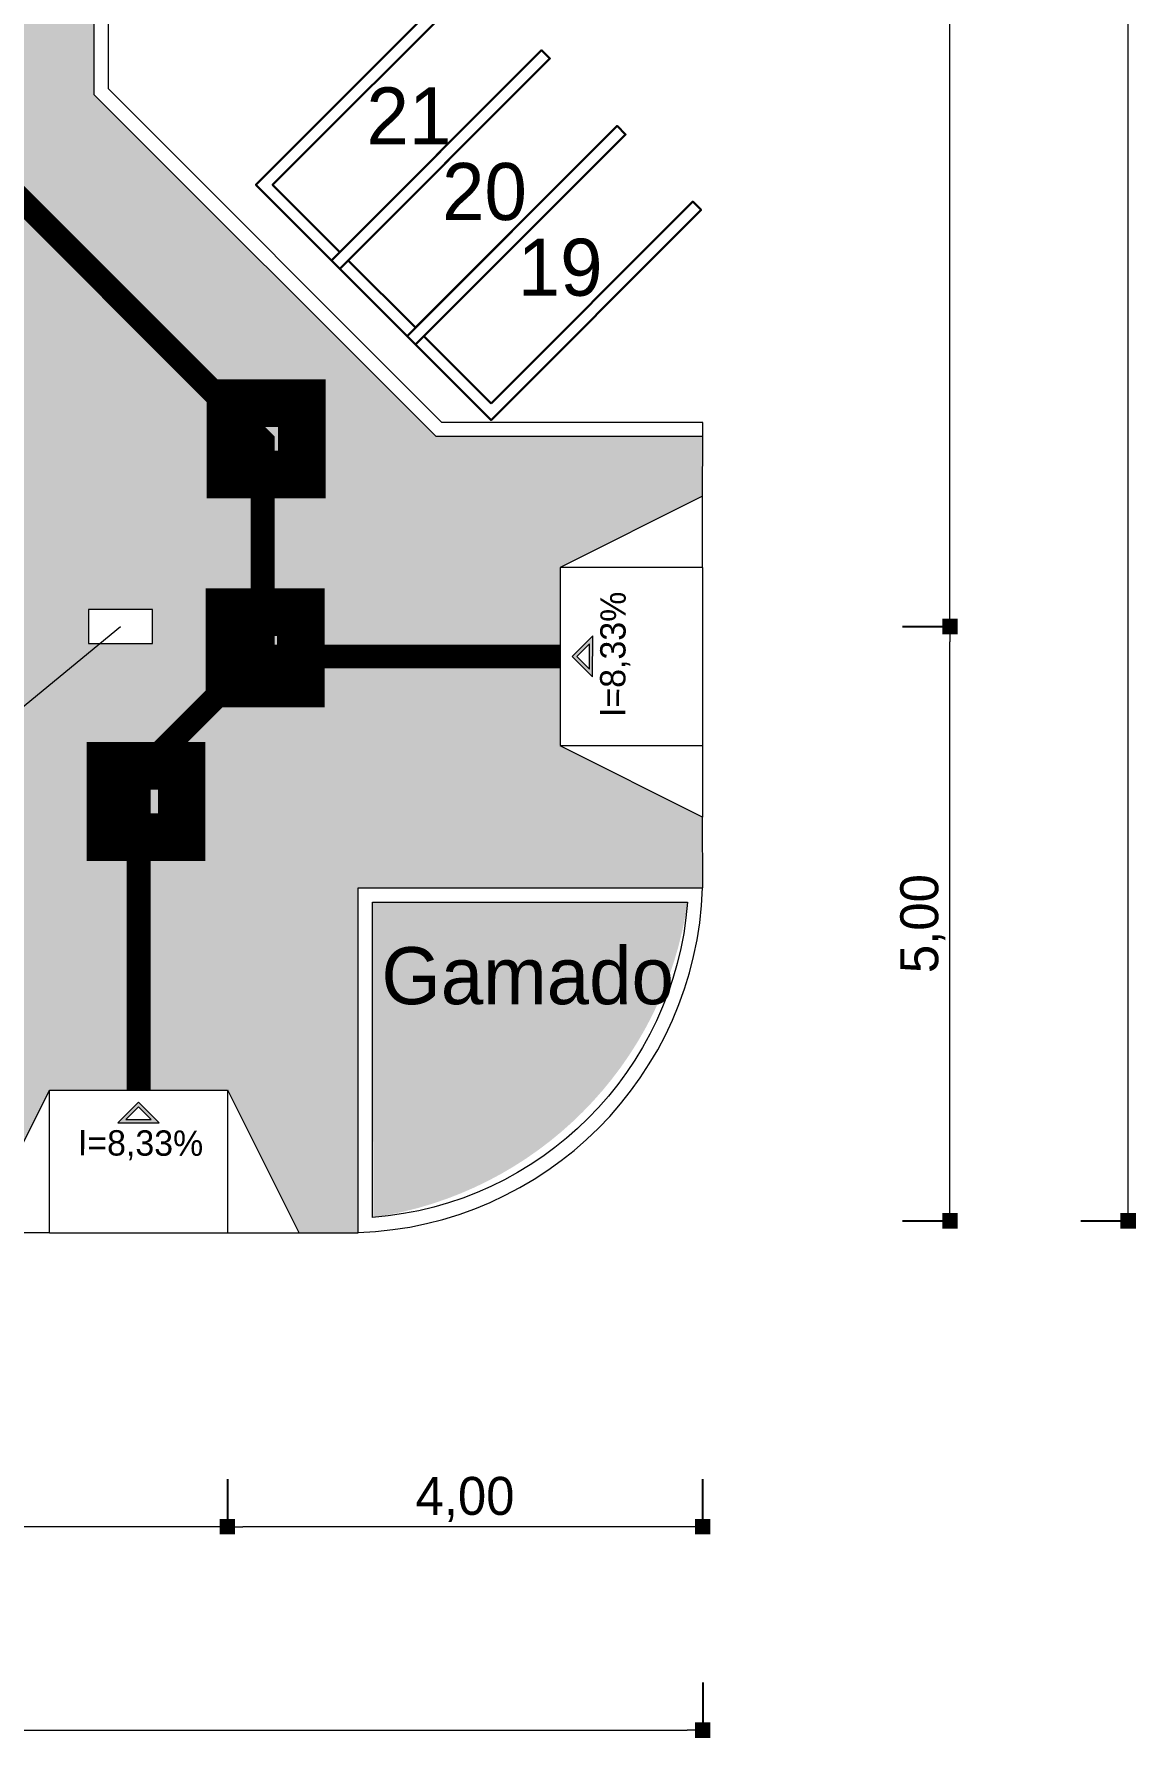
# Model space of a CAD drawing. Header units: millimetres. Extents: x 3006 to 6000, y 1661 to 3774.
# Drawn here: x 4733.38 to 4742.66, y 1823.4 to 1837.73 of the extents above; entities that cross this region are included whole.
import ezdxf

# ---------------------------------------------------------------- set-up
doc = ezdxf.new("R2010")
doc.units = ezdxf.units.MM
doc.header["$LTSCALE"] = 10
doc.linetypes.add('TT4', pattern=[0.1, 0.05, -0.05])
for name, color, linetype, lineweight in [('.10', 200, 'Continuous', 9), ('.10 ultra fina', 240, 'Continuous', 5), ('.15', 150, 'Continuous', 15), ('.20', 130, 'Continuous', 20), ('.30', 50, 'Continuous', 30), ('COTAS', 230, 'Continuous', 15)]:
    doc.layers.add(name, color=color, linetype=linetype, lineweight=lineweight)
doc.layers.add('.20 hachura', color=185, linetype='Continuous')
doc.layers.add('Escrita', color=34, linetype='Continuous')
doc.styles.add('Texto Wilian', font='himalaya.ttf')
doc.dimstyles.new('Cota 1-200 Exter WMJ', dxfattribs={"dimtxt": 0.32, "dimasz": 0.13, "dimexe": 0.05, "dimexo": 0.3, "dimgap": 0.03, "dimtad": 1, "dimzin": 1, "dimtxsty": 'Texto Wilian', "dimblk": 'BOXFILLED', "dimcen": 0, "dimclrd": 230, "dimclre": 230, "dimclrt": 104, "dimazin": 0, "dimtfac": 1, "dimtix": 1, "dimtmove": 0, "dimatfit": 3, "dimfxl": 0.4, "dimfxlon": 1, "dimlwd": 20, "dimarcsym": 2})

# ---------------------------------------------------------------- blocks, each defined once
blk = doc.blocks.new('_BoxFilled')
at = {"color": 0, "linetype": 'ByBlock', "lineweight": -2}
blk.add_line((-0.5, 0), (-1, 0), dxfattribs=at)
at = {"color": 0, "linetype": 'ByBlock'}
blk.add_solid([(-0.5, 0.5), (0.5, 0.5), (-0.5, -0.5), (0.5, -0.5)], dxfattribs=at)
blk = doc.blocks.new('*D826')
at = {"layer": 'COTAS', "color": 230, "lineweight": -2, "ltscale": 10, "transparency": 16777216}
for p, q in [((4740.69, 1832.749), (4741.14, 1832.749)), ((4740.69, 1827.749), (4741.14, 1827.749))]:
    blk.add_line(p, q, dxfattribs=at)
at = {"layer": 'COTAS', "color": 230, "linetype": 'Continuous', "lineweight": 20, "ltscale": 10, "transparency": 16777216}
blk.add_line((4741.09, 1827.879), (4741.09, 1832.619), dxfattribs=at)
at = {"layer": 'Defpoints', "color": 0, "ltscale": 10, "transparency": 16777216}
for p in [(4734.069, 1832.749), (4741.09, 1832.749), (4734.069, 1827.749)]:
    blk.add_point(p, dxfattribs=at)
at = {"layer": 'COTAS', "color": 230, "lineweight": 20, "ltscale": 10, "transparency": 16777216, "xscale": 0.13, "yscale": 0.13, "zscale": 0.13}
for p, rotation in [((4741.09, 1832.749), 90), ((4741.09, 1827.749), 270)]:
    blk.add_blockref('_BoxFilled', p, dxfattribs=dict(at, rotation=rotation))
at = {"layer": 'COTAS', "color": 104, "ltscale": 10, "transparency": 16777216, "insert": (4740.861, 1830.249), "char_height": 0.32, "attachment_point": 5, "rotation": 90, "style": 'Texto Wilian'}
blk.add_mtext('5,00', dxfattribs=at)
blk = doc.blocks.new('*D827')
at = {"layer": 'COTAS', "color": 230, "lineweight": -2, "ltscale": 10, "transparency": 16777216}
for p, q in [((4740.69, 1932.773), (4741.14, 1932.773)), ((4740.69, 1832.749), (4741.14, 1832.749))]:
    blk.add_line(p, q, dxfattribs=at)
at = {"layer": 'COTAS', "color": 230, "linetype": 'Continuous', "lineweight": 20, "ltscale": 10, "transparency": 16777216}
blk.add_line((4741.09, 1832.879), (4741.09, 1932.643), dxfattribs=at)
at = {"layer": 'Defpoints', "color": 0, "ltscale": 10, "transparency": 16777216}
for p in [(4739.901, 1932.773), (4741.09, 1932.773), (4734.404, 1832.749)]:
    blk.add_point(p, dxfattribs=at)
at = {"layer": 'COTAS', "color": 230, "lineweight": 20, "ltscale": 10, "transparency": 16777216, "xscale": 0.13, "yscale": 0.13, "zscale": 0.13}
for p, rotation in [((4741.09, 1932.773), 90), ((4741.09, 1832.749), 270)]:
    blk.add_blockref('_BoxFilled', p, dxfattribs=dict(at, rotation=rotation))
at = {"layer": 'COTAS', "color": 104, "ltscale": 10, "transparency": 16777216, "insert": (4740.861, 1882.761), "char_height": 0.32, "attachment_point": 5, "rotation": 90, "style": 'Texto Wilian'}
blk.add_mtext('100,02', dxfattribs=at)
blk = doc.blocks.new('*D828')
at = {"layer": 'COTAS', "color": 230, "lineweight": -2, "ltscale": 10, "transparency": 16777216}
for p, q in [((4742.19, 1932.773), (4742.64, 1932.773)), ((4742.19, 1827.749), (4742.64, 1827.749))]:
    blk.add_line(p, q, dxfattribs=at)
at = {"layer": 'COTAS', "color": 230, "linetype": 'Continuous', "lineweight": 20, "ltscale": 10, "transparency": 16777216}
blk.add_line((4742.59, 1827.879), (4742.59, 1932.643), dxfattribs=at)
at = {"layer": 'Defpoints', "color": 0, "ltscale": 10, "transparency": 16777216}
for p in [(4739.901, 1932.773), (4742.59, 1932.773), (4735.154, 1827.749)]:
    blk.add_point(p, dxfattribs=at)
at = {"layer": 'COTAS', "color": 230, "lineweight": 20, "ltscale": 10, "transparency": 16777216, "xscale": 0.13, "yscale": 0.13, "zscale": 0.13}
for p, rotation in [((4742.59, 1932.773), 90), ((4742.59, 1827.749), 270)]:
    blk.add_blockref('_BoxFilled', p, dxfattribs=dict(at, rotation=rotation))
at = {"layer": 'COTAS', "color": 104, "ltscale": 10, "transparency": 16777216, "insert": (4742.361, 1880.261), "char_height": 0.32, "attachment_point": 5, "rotation": 90, "style": 'Texto Wilian'}
blk.add_mtext('105,02', dxfattribs=at)
blk = doc.blocks.new('*D829')
at = {"layer": 'COTAS', "color": 230, "lineweight": -2, "ltscale": 10, "transparency": 16777216}
for p, q in [((4735.008, 1825.575), (4735.008, 1825.125)), ((4739.008, 1825.575), (4739.008, 1825.125))]:
    blk.add_line(p, q, dxfattribs=at)
at = {"layer": 'COTAS', "color": 230, "linetype": 'Continuous', "lineweight": 20, "ltscale": 10, "transparency": 16777216}
blk.add_line((4738.878, 1825.175), (4735.138, 1825.175), dxfattribs=at)
at = {"layer": 'Defpoints', "color": 0, "ltscale": 10, "transparency": 16777216}
for p in [(4735.008, 1832.496), (4739.008, 1832.496), (4735.008, 1825.175)]:
    blk.add_point(p, dxfattribs=at)
at = {"layer": 'COTAS', "color": 230, "lineweight": 20, "ltscale": 10, "transparency": 16777216, "xscale": 0.13, "yscale": 0.13, "zscale": 0.13, "rotation": 180}
blk.add_blockref('_BoxFilled', (4735.008, 1825.175), dxfattribs=at)
at = {"layer": 'COTAS', "color": 230, "lineweight": 20, "ltscale": 10, "transparency": 16777216, "xscale": 0.13, "yscale": 0.13, "zscale": 0.13}
blk.add_blockref('_BoxFilled', (4739.008, 1825.175), dxfattribs=at)
at = {"layer": 'COTAS', "color": 104, "ltscale": 10, "transparency": 16777216, "insert": (4737.008, 1825.405), "char_height": 0.32, "attachment_point": 5, "style": 'Texto Wilian'}
blk.add_mtext('4,00', dxfattribs=at)
blk = doc.blocks.new('*D830')
at = {"layer": 'COTAS', "color": 230, "lineweight": -2, "ltscale": 10, "transparency": 16777216}
for p, q in [((4617.012, 1825.575), (4617.012, 1825.125)), ((4735.008, 1825.575), (4735.008, 1825.125))]:
    blk.add_line(p, q, dxfattribs=at)
at = {"layer": 'COTAS', "color": 230, "linetype": 'Continuous', "lineweight": 20, "ltscale": 10, "transparency": 16777216}
blk.add_line((4734.878, 1825.175), (4617.142, 1825.175), dxfattribs=at)
at = {"layer": 'Defpoints', "color": 0, "ltscale": 10, "transparency": 16777216}
for p in [(4735.008, 1832.496), (4617.012, 1827.749), (4617.012, 1825.175)]:
    blk.add_point(p, dxfattribs=at)
at = {"layer": 'COTAS', "color": 230, "lineweight": 20, "ltscale": 10, "transparency": 16777216, "xscale": 0.13, "yscale": 0.13, "zscale": 0.13, "rotation": 180}
blk.add_blockref('_BoxFilled', (4617.012, 1825.175), dxfattribs=at)
at = {"layer": 'COTAS', "color": 230, "lineweight": 20, "ltscale": 10, "transparency": 16777216, "xscale": 0.13, "yscale": 0.13, "zscale": 0.13}
blk.add_blockref('_BoxFilled', (4735.008, 1825.175), dxfattribs=at)
at = {"layer": 'COTAS', "color": 104, "ltscale": 10, "transparency": 16777216, "insert": (4676.01, 1825.405), "char_height": 0.32, "attachment_point": 5, "style": 'Texto Wilian'}
blk.add_mtext('118,00', dxfattribs=at)
blk = doc.blocks.new('*D831')
at = {"layer": 'COTAS', "color": 230, "lineweight": -2, "ltscale": 10, "transparency": 16777216}
for p, q in [((4617.009, 1823.864), (4617.009, 1823.414)), ((4739.009, 1823.864), (4739.009, 1823.414))]:
    blk.add_line(p, q, dxfattribs=at)
at = {"layer": 'COTAS', "color": 230, "linetype": 'Continuous', "lineweight": 20, "ltscale": 10, "transparency": 16777216}
blk.add_line((4617.139, 1823.464), (4738.879, 1823.464), dxfattribs=at)
at = {"layer": 'Defpoints', "color": 0, "ltscale": 10, "transparency": 16777216}
for p in [(4739.009, 1834.346), (4617.009, 1827.649), (4739.009, 1823.464)]:
    blk.add_point(p, dxfattribs=at)
at = {"layer": 'COTAS', "color": 230, "lineweight": 20, "ltscale": 10, "transparency": 16777216, "xscale": 0.13, "yscale": 0.13, "zscale": 0.13, "rotation": 180}
blk.add_blockref('_BoxFilled', (4617.009, 1823.464), dxfattribs=at)
at = {"layer": 'COTAS', "color": 230, "lineweight": 20, "ltscale": 10, "transparency": 16777216, "xscale": 0.13, "yscale": 0.13, "zscale": 0.13}
blk.add_blockref('_BoxFilled', (4739.009, 1823.464), dxfattribs=at)
at = {"layer": 'COTAS', "color": 104, "ltscale": 10, "transparency": 16777216, "insert": (4678.009, 1823.693), "char_height": 0.32, "attachment_point": 5, "style": 'Texto Wilian'}
blk.add_mtext('122,00', dxfattribs=at)

msp = doc.modelspace()

# ---------------------------------------------------------------- hatches: boundary and pattern name
at = {"layer": '.10 ultra fina', "lineweight": 5}
h = msp.add_hatch(color=240, dxfattribs=at)
h.dxf.hatch_style = 1
h.paths.add_polyline_path([(4738.082, 1832.324), (4738.084, 1832.67), (4737.91, 1832.497)])
h.paths.add_polyline_path([(4738.055, 1832.39), (4737.949, 1832.497), (4738.056, 1832.603)], flags=16)
h = msp.add_hatch(color=240, dxfattribs=at)
h.dxf.hatch_style = 1
h.paths.add_polyline_path([(4734.087, 1828.574), (4734.433, 1828.573), (4734.261, 1828.747)])
h.paths.add_polyline_path([(4734.154, 1828.601), (4734.261, 1828.707), (4734.367, 1828.601)], flags=16)
at = {"layer": '.20 hachura'}
h = msp.add_hatch(dxfattribs=at)
h.set_pattern_fill('AR-HBONE', color=185, scale=0.0015)
h.paths.add_polyline_path([(4735.612, 1886.191), (4734.412, 1886.191), (4734.412, 1887.391), (4735.612, 1887.391)], flags=16)
h.paths.add_polyline_path([(4734.377, 1832.891), (4734.377, 1832.607), (4733.839, 1832.607), (4733.839, 1832.891)])
h.paths.add_polyline_path([(4735.732, 1884.969), (4739.008, 1884.969), (4739.008, 1885.097), (4737.808, 1885.7), (4737.808, 1887.885), (4739.008, 1888.485), (4739.008, 1888.591), (4733.888, 1888.591), (4733.887, 1890.517), (4732.787, 1891.117), (4732.787, 1892.417), (4733.887, 1893.017), (4733.888, 1932.768), (4731.888, 1932.766), (4731.888, 1837.869), (4681.49, 1837.869), (4676.659, 1842.7), (4655.483, 1842.679), (4650.673, 1837.869), (4617.01, 1837.869), (4617.009, 1835.869), (4648.673, 1835.869), (4648.249, 1835.445), (4649.31, 1834.385), (4650.794, 1835.869), (4714.858, 1835.869), (4714.434, 1835.445), (4715.495, 1834.385), (4716.979, 1835.869), (4732.412, 1835.869), (4732.412, 1827.649), (4732.912, 1827.649), (4733.512, 1828.849), (4735.012, 1828.849), (4735.612, 1827.649), (4736.109, 1827.649), (4736.109, 1830.549), (4739.008, 1830.549), (4739.008, 1831.146), (4737.808, 1831.746), (4737.808, 1833.246), (4739.008, 1833.846), (4739.008, 1834.346), (4736.764, 1834.346), (4733.888, 1837.222), (4733.888, 1857.411), (4733.888, 1859.071), (4733.888, 1880.549), (4732.788, 1881.149), (4732.788, 1882.449), (4733.888, 1883.049), (4733.888, 1884.969), (4734.292, 1884.969)])
at = {"layer": '.20 hachura', "true_color": 0x0a7808}
h = msp.add_hatch(dxfattribs=at)
h.set_pattern_fill('CROSS', color=96, scale=0.01)
h.paths.add_polyline_path([(4638.633, 1835.049), (4640.33, 1833.352), (4642.027, 1835.049), (4644.855, 1832.221), (4648.383, 1835.749), (4617.129, 1835.749), (4617.129, 1833.91), (4618.268, 1835.049), (4619.965, 1833.352), (4621.662, 1835.049), (4623.359, 1833.352), (4625.056, 1835.049), (4626.753, 1833.352), (4628.45, 1835.049), (4630.147, 1833.352), (4631.844, 1835.049), (4633.541, 1833.352), (4635.238, 1835.049), (4636.936, 1833.352)])
h.paths.add_polyline_path([(4653.906, 1835.049), (4655.603, 1833.352), (4657.3, 1835.049), (4658.997, 1833.352), (4660.694, 1835.049), (4662.391, 1833.352), (4664.088, 1835.049), (4665.785, 1833.352), (4667.483, 1835.049), (4669.18, 1833.352), (4670.877, 1835.049), (4672.574, 1833.352), (4674.271, 1835.049), (4675.968, 1833.352), (4677.665, 1835.049), (4679.362, 1833.352), (4681.059, 1835.049), (4682.756, 1833.352), (4684.453, 1835.049), (4686.15, 1833.352), (4687.847, 1835.049), (4689.544, 1833.352), (4691.241, 1835.049), (4692.938, 1833.352), (4694.635, 1835.049), (4696.332, 1833.352), (4698.03, 1835.049), (4699.727, 1833.352), (4701.424, 1835.049), (4703.121, 1833.352), (4704.818, 1835.049), (4706.515, 1833.352), (4708.212, 1835.049), (4711.04, 1832.221), (4714.568, 1835.749), (4690.386, 1835.763), (4650.844, 1835.749), (4650.328, 1835.233), (4652.209, 1833.352)])
h.paths.add_polyline_path([(4719.982, 1835.749), (4717.029, 1835.749), (4716.513, 1835.233), (4718.377, 1833.369), (4719.982, 1833.369)])
h.paths.add_polyline_path([(4723.582, 1830.629), (4721.722, 1830.629), (4721.722, 1830.024), (4723.397, 1828.349), (4723.582, 1828.349)])
h.paths.add_polyline_path([(4732.292, 1835.749), (4731.092, 1835.749), (4731.092, 1834.549), (4732.292, 1834.549)])
edge = h.paths.add_edge_path()
edge.add_line((4738.881, 1830.429), (4736.229, 1830.429))
edge.add_line((4736.229, 1830.429), (4736.237, 1827.778))
edge.add_arc((4735.783, 1830.875), 3.13, 278.3452, 351.8122)

# ---------------------------------------------------------------- linework, layer by layer
at = {"layer": '.10', "color": 200, "lineweight": 9}
for p, q in [((4739.008, 1833.846), (4739.009, 1834.346)), ((4739.008, 1833.846), (4737.808, 1833.246)), ((4739.008, 1833.246), (4739.008, 1833.846)), ((4737.808, 1833.246), (4737.808, 1831.749)), ((4739.008, 1833.246), (4737.808, 1833.246)), ((4739.008, 1833.246), (4739.008, 1831.746)), ((4739.008, 1831.746), (4737.808, 1831.746)), ((4739.008, 1831.146), (4737.808, 1831.746)), ((4739.008, 1831.746), (4739.008, 1831.146)), ((4739.009, 1830.549), (4739.008, 1831.146)), ((4732.912, 1827.649), (4733.512, 1828.849)), ((4733.512, 1827.649), (4733.512, 1828.849)), ((4733.512, 1828.849), (4735.009, 1828.849)), ((4735.012, 1827.649), (4735.012, 1828.849)), ((4735.612, 1827.649), (4735.012, 1828.849)), ((4733.512, 1827.649), (4732.912, 1827.649)), ((4733.512, 1827.649), (4735.012, 1827.649)), ((4735.012, 1827.649), (4735.612, 1827.649)), ((4735.612, 1827.649), (4736.109, 1827.649))]:
    msp.add_line(p, q, dxfattribs=at)
at = {"layer": '.10 ultra fina', "color": 240, "lineweight": 5}
for points in [[(4738.082, 1832.324), (4738.084, 1832.67), (4737.91, 1832.497)], [(4738.056, 1832.603), (4737.949, 1832.497), (4738.055, 1832.39)], [(4734.087, 1828.574), (4734.433, 1828.573), (4734.261, 1828.747)], [(4734.367, 1828.601), (4734.261, 1828.707), (4734.154, 1828.601)]]:
    msp.add_lwpolyline(points, close=True, dxfattribs=at)
at = {"layer": '.15', "color": 1, "linetype": 'TT4', "lineweight": 15, "ltscale": 0.3, "const_width": 0.2}
for points in [[(4732.689, 1836.923), (4735.305, 1834.307), (4735.305, 1832.496), (4737.808, 1832.496)], [(4735.326, 1832.57), (4734.261, 1831.505), (4734.261, 1828.849)]]:
    msp.add_lwpolyline(points, dxfattribs=at)
for points in [[(4734.935, 1833.927), (4735.735, 1833.927), (4735.735, 1834.727), (4734.935, 1834.727)], [(4735.135, 1834.127), (4735.535, 1834.127), (4735.535, 1834.527), (4735.135, 1834.527)], [(4734.926, 1832.17), (4735.726, 1832.17), (4735.726, 1832.97), (4734.926, 1832.97)], [(4735.126, 1832.37), (4735.526, 1832.37), (4735.526, 1832.77), (4735.126, 1832.77)], [(4733.923, 1830.876), (4734.723, 1830.876), (4734.723, 1831.676), (4733.923, 1831.676)], [(4734.123, 1831.076), (4734.523, 1831.076), (4734.523, 1831.476), (4734.123, 1831.476)]]:
    msp.add_lwpolyline(points, close=True, dxfattribs=at)
at = {"layer": '.20', "color": 130, "lineweight": 20}
for p, q in [((4733.888, 1837.222), (4733.888, 1857.411)), ((4734.008, 1837.271), (4734.008, 1857.311)), ((4736.764, 1834.346), (4733.888, 1837.222)), ((4736.813, 1834.466), (4734.008, 1837.271)), ((4739.009, 1834.346), (4736.764, 1834.346)), ((4739.009, 1834.466), (4736.813, 1834.466))]:
    msp.add_line(p, q, dxfattribs=at)
at = {"layer": '.20', "ltscale": 10}
msp.add_line((4739.009, 1834.346), (4739.009, 1834.466), dxfattribs=at)
msp.add_lwpolyline([(4733.839, 1832.607), (4734.377, 1832.607), (4734.377, 1832.891), (4733.839, 1832.891)], close=True, dxfattribs=at)
at = {"layer": '.20', "color": 130, "lineweight": 20}
msp.add_lwpolyline([(4736.109, 1827.649), (4736.109, 1830.549), (4739.009, 1830.549)], dxfattribs=at)
msp.add_lwpolyline([(4736.229, 1827.777), (4736.229, 1830.429), (4738.881, 1830.429, -0.370099)], format="xyb", close=True, dxfattribs=at)
msp.add_arc((4736.009, 1830.649), 3, 271.9102, 358.0898, dxfattribs=at)
at = {"layer": '.30', "color": 50, "lineweight": 30}
for points in [[(4735.955, 1835.899), (4735.389, 1836.465), (4737.086, 1838.162), (4737.016, 1838.233), (4735.248, 1836.465), (4735.955, 1835.758), (4737.723, 1837.526), (4737.652, 1837.596)], [(4736.591, 1835.263), (4736.026, 1835.828), (4737.723, 1837.526), (4737.652, 1837.596), (4735.884, 1835.828), (4736.591, 1835.121), (4738.359, 1836.889), (4738.288, 1836.96)], [(4737.228, 1834.626), (4736.662, 1835.192), (4738.359, 1836.889), (4738.288, 1836.96), (4736.521, 1835.192), (4737.228, 1834.485), (4738.995, 1836.253), (4738.925, 1836.323)]]:
    msp.add_lwpolyline(points, close=True, dxfattribs=at)
at = {"layer": 'COTAS', "ltscale": 10}
msp.add_line((4733.218, 1832.018), (4734.108, 1832.749), dxfattribs=at)

# ---------------------------------------------------------------- texts
at = {"layer": 'Escrita', "style": 'Texto Wilian'}
msp.add_text('Gamado ', height=0.48, dxfattribs=at).set_placement((4736.305, 1829.571))
at = {"layer": 'Escrita', "char_height": 0.48, "width": 6.62317, "attachment_point": 1, "style": 'Texto Wilian'}
for s, insert in [('21', (4736.179, 1837.284)), ('20', (4736.815, 1836.648)), ('19', (4737.452, 1836.011))]:
    msp.add_mtext(s, dxfattribs=dict(at, insert=insert))
at = {"layer": 'Escrita', "char_height": 0.21333, "width": 9.33302, "attachment_point": 9, "style": 'Texto Wilian'}
for insert, rotation in [((4738.401, 1833.041), 89.7513), ((4734.804, 1828.255), 359.7513)]:
    msp.add_mtext('{\\C34;I=8,33%}', dxfattribs=dict(at, insert=insert, rotation=rotation))

# ---------------------------------------------------------------- dimensions: what is measured, and where the dimension line sits
at = {"layer": 'COTAS', "ltscale": 10}
for base, p1, p2, picture, middle in [((4741.09, 1932.773), (4734.404, 1832.749), (4739.901, 1932.773), '*D827', (4740.861, 1882.761)), ((4742.59, 1932.773), (4735.154, 1827.749), (4739.901, 1932.773), '*D828', (4742.361, 1880.261)), ((4741.09, 1832.749), (4734.069, 1827.749), (4734.069, 1832.749), '*D826', (4740.861, 1830.249))]:
    dim = msp.add_linear_dim(base=base, p1=p1, p2=p2, angle=90, dimstyle='Cota 1-200 Exter WMJ', dxfattribs=at)
    dim.commit()
    dim.dimension.update_dxf_attribs({"geometry": picture, "text_midpoint": middle})
for base, p1, p2, picture, middle in [((4739.009, 1823.464), (4617.009, 1827.649), (4739.009, 1834.346), '*D831', (4678.009, 1823.693)), ((4617.012, 1825.175), (4735.008, 1832.496), (4617.012, 1827.749), '*D830', (4676.01, 1825.405)), ((4735.008, 1825.175), (4739.008, 1832.496), (4735.008, 1832.496), '*D829', (4737.008, 1825.405))]:
    dim = msp.add_linear_dim(base=base, p1=p1, p2=p2, dimstyle='Cota 1-200 Exter WMJ', dxfattribs=at)
    dim.commit()
    dim.dimension.update_dxf_attribs({"geometry": picture, "text_midpoint": middle})

doc.saveas('drawing.dxf')
